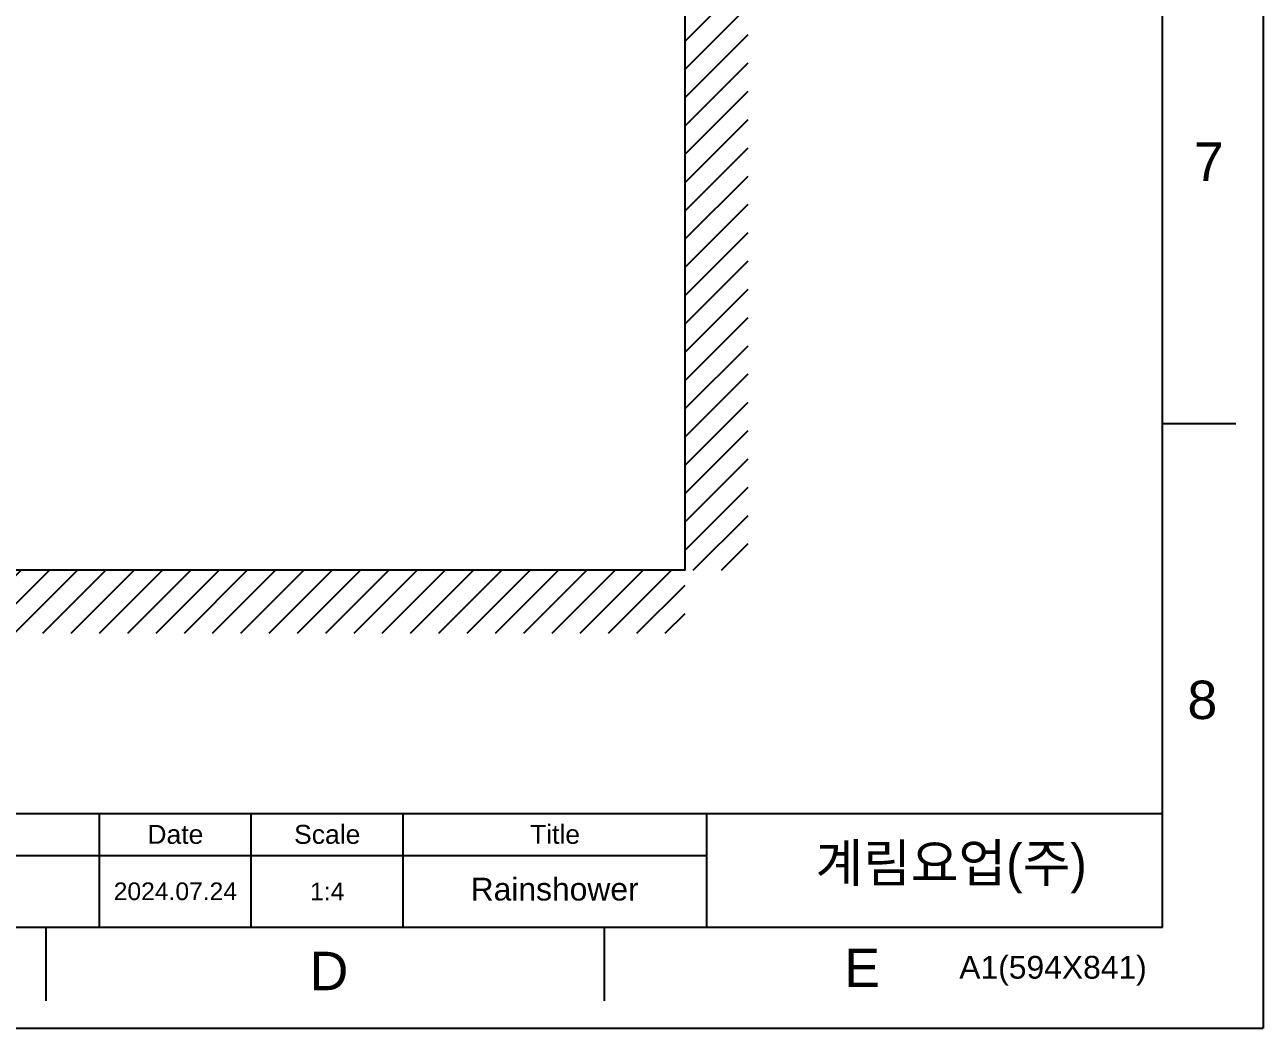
# Model space of a CAD drawing. Header units: millimetres. Extents: x 11618 to 13994, y -5897 to -2537.
# Drawn here: x 13011 to 13994, y -5897 to -5101 of the extents above; entities that cross this region are included whole.
import ezdxf

# ---------------------------------------------------------------- set-up
doc = ezdxf.new("R2010")
doc.units = ezdxf.units.MM
doc.linetypes.add('CENTERX2', pattern=[101.6, 63.5, -12.7, 12.7, -12.7])
for name, color, linetype in [('FORM', 7, 'Continuous'), ('hatch', 2, 'Continuous'), ('TEXT', 2, 'Continuous')]:
    doc.layers.add(name, color=color, linetype=linetype)
doc.styles.add('ARIAL', font='arial.ttf')
doc.styles.get("Standard").update_dxf_attribs({"font": 'arial.ttf'})

msp = doc.modelspace()

# ---------------------------------------------------------------- hatches: boundary and pattern name
at = {"layer": 'hatch'}
h = msp.add_hatch(dxfattribs=at)
h.set_pattern_fill('ANSI31', color=256, scale=5)
h.set_pattern_definition([(45, (-1601.865, 0), (-11.22532, 11.22532), [])])
h.paths.add_polyline_path([(13534.89, -5533.88), (13584.89, -5533.88), (13584.89, -3463.31), (13534.89, -3463.31)])
h = msp.add_hatch(dxfattribs=at)
h.set_pattern_fill('ANSI31', color=256, scale=5)
h.set_pattern_definition([(45, (-1125.063, 0), (-11.22532, 11.22532), [])])
h.paths.add_polyline_path([(13534.89, -5533.88), (12021.97, -5533.88), (12021.97, -5583.88), (13534.89, -5583.88)])

# ---------------------------------------------------------------- linework, layer by layer
for q in [(13534.89, -3391.9), (12021.97, -5533.88)]:
    msp.add_line((13534.89, -5533.88), q)
at = {"layer": 'FORM', "color": 7, "linetype": 'Continuous'}
for p, q in [((13993.84, -2537.45), (13993.84, -5897.45)), ((13913.84, -5817.45), (13913.84, -2617.45)), ((13913.84, -5417.45), (13971.99, -5417.45)), ((13027.46, -5817.46), (13027.46, -5875.61)), ((13470.66, -5817.46), (13470.66, -5875.6)), ((11617.84, -5897.45), (13993.84, -5897.45))]:
    msp.add_line(p, q, dxfattribs=at)
at = {"layer": 'FORM'}
for p, q in [((12283.48, -5727.04), (13913.84, -5727.04)), ((13070.03, -5817.45), (13070.03, -5727.04)), ((13070.03, -5817.45), (13070.03, -5727.04)), ((13070.03, -5817.45), (13070.03, -5727.04)), ((13190.58, -5817.45), (13190.58, -5727.04)), ((13311.12, -5817.45), (13311.12, -5727.04)), ((13552.21, -5817.45), (13552.21, -5727.04)), ((12141.84, -5760.19), (13552.21, -5760.19))]:
    msp.add_line(p, q, dxfattribs=at)
at = {"layer": 'FORM', "linetype": 'Continuous'}
msp.add_line((13913.84, -5817.45), (11697.84, -5817.45), dxfattribs=at)

# ---------------------------------------------------------------- texts
at = {"layer": 'FORM', "char_height": 30.5, "attachment_point": 5}
for s, width, insert in [('7', 200, (13950.64, -5209.52)), ('8', 200, (13945.52, -5636.96)), ('D', 40, (13252.25, -5852)), ('E', 40, (13675.43, -5849.47))]:
    msp.add_mtext_dynamic_manual_height_columns(s, width=width, gutter_width=50, heights=[0], dxfattribs=dict(at, insert=insert))
at = {"layer": 'TEXT', "style": 'ARIAL'}
msp.add_text('A1(594X841)', height=18.0816, dxfattribs=at).set_placement((13752.56, -5858.1))
at = {"layer": 'TEXT', "char_height": 15.068, "attachment_point": 5}
for s, width, insert in [('Date', 120.5442, (13130.3, -5743.62)), ('Scale', 120.5442, (13250.85, -5743.62)), ('Title', 241.0884, (13431.67, -5743.62))]:
    msp.add_mtext_dynamic_manual_height_columns(s, width=width, gutter_width=75.34, heights=[0], dxfattribs=dict(at, insert=insert))
at = {"layer": 'TEXT', "linetype": 'CENTERX2', "insert": (13746.14, -5770.79), "char_height": 30.1361, "attachment_point": 5, "style": 'ARIAL'}
msp.add_mtext_dynamic_manual_height_columns('{\\fHYGothic-Medium|b0|i0|c129|p18;계림요업(주)}', width=361.6327, gutter_width=75.34, heights=[0], dxfattribs=at)
at = {"layer": 'TEXT', "attachment_point": 5, "style": 'ARIAL'}
for s, width, insert, char_height in [('Rainshower', 191.7484, (13431.38, -5787.14), 18.082), ('2024.07.24', 120.5442, (13130.3, -5788.82), 14), ('1:4', 120.5442, (13250.85, -5788.82), 14)]:
    msp.add_mtext_dynamic_manual_height_columns(s, width=width, gutter_width=75.34, heights=[0], dxfattribs=dict(at, insert=insert, char_height=char_height))

doc.saveas('drawing.dxf')
